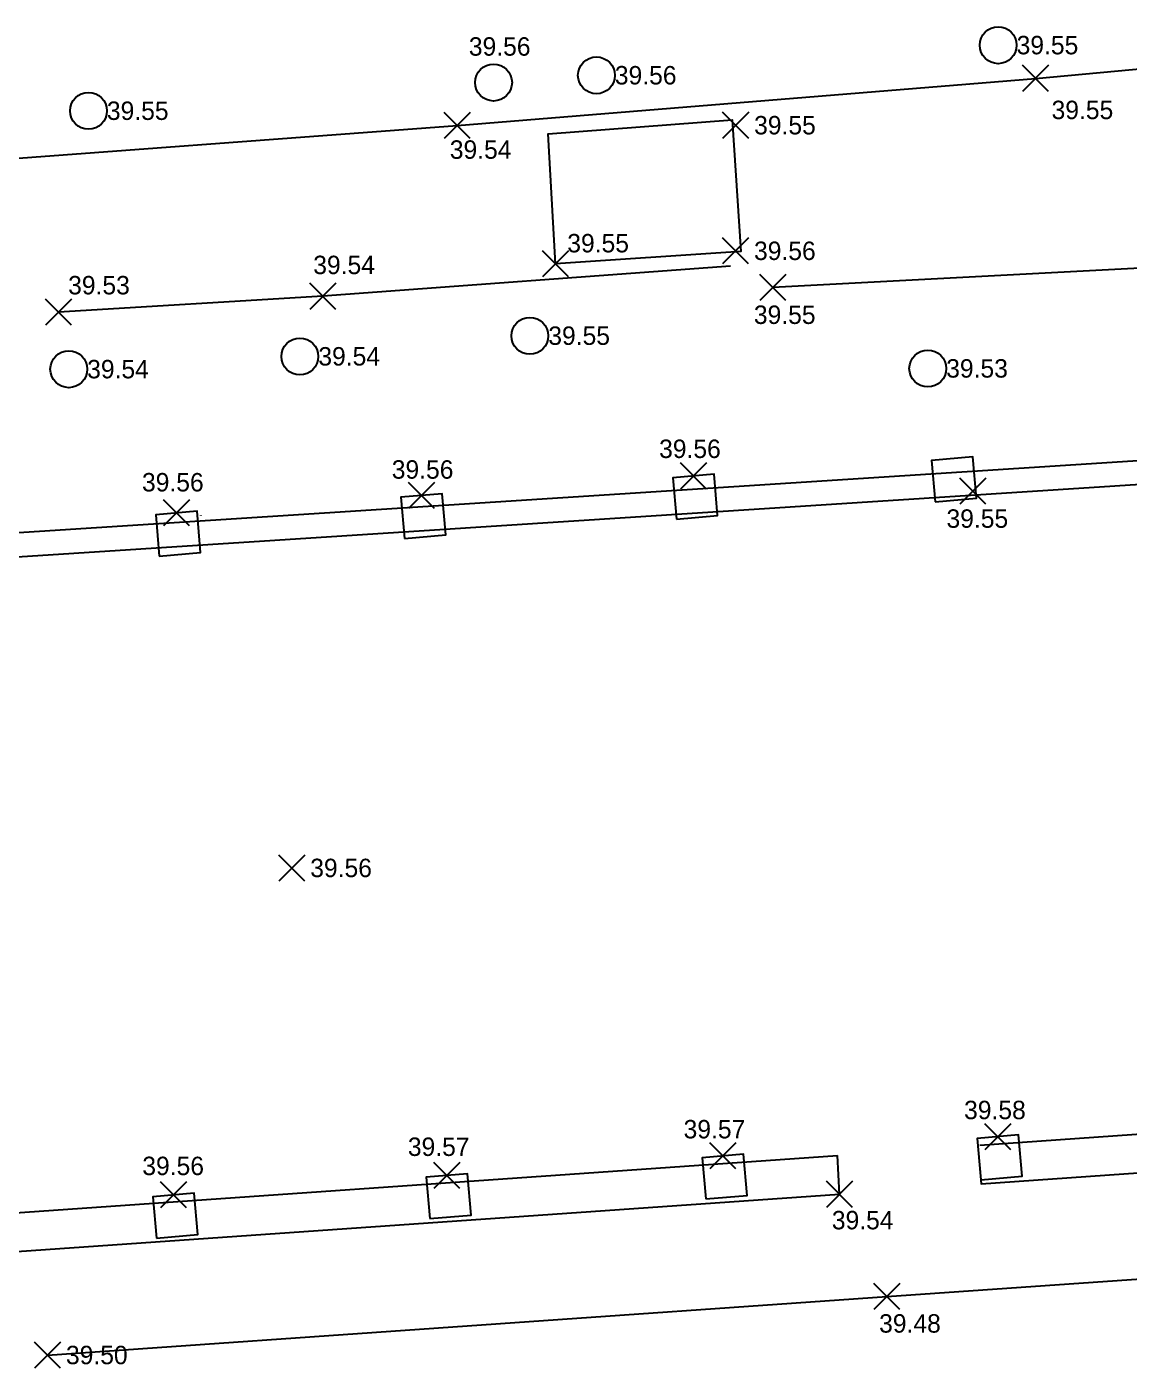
# Model space of a CAD drawing. Header units: metres. Extents: x -84460 to -84291, y -100758 to -100640.
# Drawn here: x -84404.06 to -84392.1, y -100666.65 to -100652.1 of the extents above; entities that cross this region are included whole.
import ezdxf

# ---------------------------------------------------------------- set-up
doc = ezdxf.new("R2010")
doc.units = ezdxf.units.M
doc.header["$MEASUREMENT"] = 0
doc.linetypes.add('DASHED2', pattern=[0.375, 0.25, -0.125])
doc.layers.get('0').update_dxf_attribs({"color": 35})
for name, color, linetype in [('Breaklines', 30, 'Continuous'), ('CONT-MJR', 37, 'DASHED2'), ('Contrucoes', 6, 'Continuous'), ('Esgotos', 4, 'Continuous'), ('Pilares', 230, 'Continuous'), ('pontos correctos', 35, 'Continuous')]:
    doc.layers.add(name, color=color, linetype=linetype)

msp = doc.modelspace()

# ---------------------------------------------------------------- linework, layer by layer
at = {"linetype": 'Continuous'}
for p, q in [((-84401.04135075923, -100661.0860557912, 39.56), (-84401.32415075922, -100661.3688557912, 39.56)), ((-84401.04135075923, -100661.3688557912, 39.56), (-84401.32415075922, -100661.0860557912, 39.56))]:
    msp.add_line(p, q, dxfattribs=at)
at = {"layer": 'Breaklines'}
msp.add_polyline3d([(-84403.83261890238, -100666.512955827, -0.6110000000000042), (-84394.72644461364, -100665.8763092821, -0.6310000000000002), (-84381.71183006633, -100664.9707524451, -0.6640000000000015), (-84374.07017801162, -100664.4723651714, -0.7189999999999941)], dxfattribs=at)
at = {"layer": 'CONT-MJR', "elevation": 37.00000000000001, "flags": 128}
msp.add_lwpolyline([(-84402.16832155181, -100657.4028309857), (-84402.16831364765, -100657.4029595336), (-84402.16827303258, -100657.4036313895), (-84402.16824701233, -100657.4040662573)], close=True, dxfattribs=at)
at = {"layer": 'Contrucoes'}
for points in [[(-84406.48423348698, -100656.5894078176, -0.5409999999999968), (-84406.39600304738, -100657.7313685527, -0.5439999999999969), (-84390.82151313, -100656.7273832601, -0.5570000000000022)], [(-84390.79865706671, -100656.9884419645, -0.5570000000000022), (-84405.62142300895, -100657.9483338932, -0.5520000000000067), (-84406.27618234513, -100658.2204776268, -0.5490000000000066), (-84406.32926109356, -100658.3365493566, -0.5450000000000017), (-84405.87071062032, -100664.9728447436, -0.5490000000000066)], [(-84393.74719895385, -100664.1623702698, -0.5379999999999967), (-84393.7021209839, -100664.6543133322, -0.5799999999999983), (-84382.66171917226, -100663.878437158, -0.5559999999999974), (-84382.69102845069, -100663.4634118983, -0.5570000000000022)], [(-84382.69102845069, -100663.4634118983, -0.5570000000000022), (-84393.719034691, -100664.2378503006, -0.549105250663402)], [(-84406.40098032703, -100665.5432674274, -0.6170000000000044), (-84395.24007640757, -100664.7678831996, -0.5760000000000076), (-84395.26293566791, -100664.3462702797, -0.5480000000000018)], [(-84405.87071062032, -100664.9728447436, -0.5490000000000066), (-84405.74403921168, -100665.0781982164, -0.5499999999999972), (-84395.26293566791, -100664.3462702797, -0.5480000000000018)]]:
    msp.add_polyline3d(points, dxfattribs=at)
at = {"layer": 'Esgotos'}
for points in [[(-84405.27192719837, -100655.1411542271, -0.5589999999999975), (-84405.97682590126, -100654.5654400457, -0.5589999999999975), (-84405.1250051538, -100653.5974573938, -0.5559999999999974), (-84399.38946656146, -100653.1695858525, -0.5690000000000026), (-84393.11514084847, -100652.6584050164, -0.561000000000007), (-84388.59345139565, -100652.2394366498, -0.5660000000000025)], [(-84396.42496515051, -100654.6968485622, -0.5490000000000066), (-84400.84530905032, -100655.0236264798, -0.5730000000000075), (-84403.71533442783, -100655.1945952853, -0.585000000000008)], [(-84390.12474118508, -100654.6190604816, -0.5919999999999987), (-84395.9640892572, -100654.9275310518, -0.5640000000000072)]]:
    msp.add_polyline3d(points, dxfattribs=at)
msp.add_polyline3d([(-84398.32242908601, -100654.6712436118, -0.5619999999999976), (-84398.39993034382, -100653.2586199694, -0.5600000000000023), (-84396.40554379579, -100653.10841076, -0.5649999999999977), (-84396.3099912215, -100654.5376444718, -0.5490000000000066)], close=True, dxfattribs=at)
for centre in [(-84393.51900366056, -100652.2992604369, -0.5649999999999977), (-84397.8781439261, -100652.6256990152, -0.5520000000000067), (-84398.9935406649, -100652.7042809155, -0.5520000000000067), (-84403.38855737484, -100653.0107725458, -0.5600000000000023), (-84398.60035216469, -100655.452460459, -0.5600000000000023), (-84401.09537018993, -100655.6759219853, -0.5769999999999982), (-84403.60278267419, -100655.8151435129, -0.5690000000000026), (-84394.28295500258, -100655.8072586334, -0.5859999999999985)]:
    msp.add_circle(centre, 0.2, dxfattribs=at)
at = {"layer": 'Pilares'}
for points in [[(-84394.20257555749, -100657.2527565216), (-84393.75429038727, -100657.2135085132), (-84393.79353839564, -100656.765223343), (-84394.24182356586, -100656.8044713514)], [(-84397.01082356965, -100657.4414046125), (-84396.56253839943, -100657.4021566041), (-84396.6017864078, -100656.9538714339), (-84397.05007157802, -100656.9931194422)], [(-84399.96165065833, -100657.6525739586), (-84399.5133654881, -100657.6133259503), (-84399.55261349647, -100657.16504078), (-84400.0008986667, -100657.2042887884)], [(-84402.62024542053, -100657.8421732475), (-84402.17196025031, -100657.8029252392), (-84402.21120825868, -100657.354640069), (-84402.6594934289, -100657.3938880773)], [(-84393.70795094546, -100664.61065544), (-84393.25966577524, -100664.5714074316), (-84393.29891378363, -100664.1231222614), (-84393.74719895385, -100664.1623702698)], [(-84396.69117939747, -100664.8186386201), (-84396.24289422725, -100664.7793906117), (-84396.28214223562, -100664.3311054415), (-84396.73042740584, -100664.3703534499)], [(-84399.68601324949, -100665.0316531708), (-84399.23772807927, -100664.9924051624), (-84399.27697608764, -100664.5441199922), (-84399.72526125786, -100664.5833680005)], [(-84402.65195761276, -100665.2421384054), (-84402.20367244254, -100665.202890397), (-84402.24292045091, -100664.7546052268), (-84402.69120562113, -100664.7938532351)]]:
    msp.add_lwpolyline(points, close=True, dxfattribs=at)
at = {"layer": 'pontos correctos', "linetype": 'Continuous'}
for p, q in [((-84392.97360000001, -100652.5166, 39.552), (-84393.2564, -100652.7994, 39.552)), ((-84392.97360000001, -100652.7994, 39.552), (-84393.2564, -100652.5166, 39.552)), ((-84399.2476, -100653.0286, 39.542), (-84399.53039999999, -100653.3114, 39.542)), ((-84399.2476, -100653.3114, 39.542), (-84399.53039999999, -100653.0286, 39.542)), ((-84396.2256, -100653.0266, 39.552), (-84396.50839999999, -100653.3094, 39.552)), ((-84396.2256, -100653.3094, 39.552), (-84396.50839999999, -100653.0266, 39.552)), ((-84396.22660000001, -100654.3896, 39.562), (-84396.5094, -100654.6724, 39.562)), ((-84396.22660000001, -100654.6724, 39.562), (-84396.5094, -100654.3896, 39.562)), ((-84398.1806, -100654.5296, 39.552), (-84398.4634, -100654.8124, 39.552)), ((-84398.1806, -100654.8124, 39.552), (-84398.4634, -100654.5296, 39.552)), ((-84400.70360000001, -100654.8826, 39.542), (-84400.9864, -100655.1654, 39.542)), ((-84400.70360000001, -100655.1654, 39.542), (-84400.9864, -100654.8826, 39.542)), ((-84395.82260000001, -100654.7866, 39.552), (-84396.1054, -100655.0694, 39.552)), ((-84395.82260000001, -100655.0694, 39.552), (-84396.1054, -100654.7866, 39.552)), ((-84403.5736, -100655.0536, 39.532), (-84403.85639999999, -100655.3364, 39.532)), ((-84403.5736, -100655.3364, 39.532), (-84403.85639999999, -100655.0536, 39.532)), ((-84396.68460000001, -100656.8316, 39.562), (-84396.9674, -100657.1144, 39.562)), ((-84396.68460000001, -100657.1144, 39.562), (-84396.9674, -100656.8316, 39.562)), ((-84399.63560000001, -100657.0436, 39.562), (-84399.9184, -100657.3264, 39.562)), ((-84399.63560000001, -100657.3264, 39.562), (-84399.9184, -100657.0436, 39.562)), ((-84393.6536, -100656.9966, 39.552), (-84393.93639999999, -100657.2794, 39.552)), ((-84393.6536, -100657.2794, 39.552), (-84393.93639999999, -100656.9966, 39.552)), ((-84402.2936, -100657.2326, 39.562), (-84402.57639999999, -100657.5154, 39.562)), ((-84402.2936, -100657.5154, 39.562), (-84402.57639999999, -100657.2326, 39.562)), ((-84393.38160000001, -100664.0016, 39.582), (-84393.6644, -100664.2844, 39.582)), ((-84393.38160000001, -100664.2844, 39.582), (-84393.6644, -100664.0016, 39.582)), ((-84396.3646, -100664.2096, 39.572), (-84396.64739999999, -100664.4924, 39.572)), ((-84396.3646, -100664.4924, 39.572), (-84396.64739999999, -100664.2096, 39.572)), ((-84399.35960000001, -100664.4226, 39.572), (-84399.6424, -100664.7054, 39.572)), ((-84399.35960000001, -100664.7054, 39.572), (-84399.6424, -100664.4226, 39.572)), ((-84402.32560000001, -100664.6326, 39.562), (-84402.6084, -100664.9154, 39.562)), ((-84402.32560000001, -100664.9154, 39.562), (-84402.6084, -100664.6326, 39.562)), ((-84395.09860000001, -100664.6266, 39.542), (-84395.3814, -100664.9094, 39.542)), ((-84395.09860000001, -100664.9094, 39.542), (-84395.3814, -100664.6266, 39.542)), ((-84394.5846, -100665.7346, 39.482), (-84394.86739999999, -100666.0174, 39.482)), ((-84394.5846, -100666.0174, 39.482), (-84394.86739999999, -100665.7346, 39.482)), ((-84403.6916, -100666.3716, 39.502), (-84403.97439999999, -100666.6544, 39.502)), ((-84403.6916, -100666.6544, 39.502), (-84403.97439999999, -100666.3716, 39.502))]:
    msp.add_line(p, q, dxfattribs=at)

# ---------------------------------------------------------------- texts
at = {"color": 35, "insert": (-84400.98275075923, -100661.2274557912, 39.56), "char_height": 0.2, "attachment_point": 4}
msp.add_mtext('39.56', dxfattribs=at)
at = {"layer": 'pontos correctos', "color": 35, "char_height": 0.2, "attachment_point": 4}
for s, insert in [('39.56', (-84399.26198089708, -100652.3137851363, 39.562)), ('39.55', (-84393.319, -100652.299, 39.552)), ('39.56', (-84397.678, -100652.626, 39.562)), ('39.55', (-84403.189, -100653.011, 39.552)), ('39.55', (-84392.93975402668, -100653.0023257393, 39.552)), ('39.55', (-84396.167, -100653.168, 39.552)), ('39.54', (-84399.46870249459, -100653.4326637217, 39.542)), ('39.55', (-84398.19392101625, -100654.4482613715, 39.552)), ('39.56', (-84396.168, -100654.531, 39.562)), ('39.54', (-84400.95005980472, -100654.6843398834, 39.542)), ('39.53', (-84403.60936873146, -100654.9039484758, 39.532)), ('39.55', (-84396.16941652494, -100655.2248599379, 39.552)), ('39.55', (-84398.40000000001, -100655.452, 39.552)), ('39.54', (-84400.895, -100655.676, 39.542)), ('39.54', (-84403.403, -100655.815, 39.542)), ('39.53', (-84394.083, -100655.807, 39.532)), ('39.56', (-84397.19785232726, -100656.6792957297, 39.562)), ('39.56', (-84402.80818926789, -100657.0421927628, 39.562)), ('39.56', (-84400.0984307844, -100656.9038564177, 39.562)), ('39.55', (-84394.07980558684, -100657.4366904775, 39.552)), ('39.58', (-84393.88888908607, -100663.8540664643, 39.582)), ('39.57', (-84396.93203517082, -100664.0622726531, 39.572)), ('39.57', (-84399.92366258788, -100664.2529780217, 39.572)), ('39.56', (-84402.80475378002, -100664.4610893406, 39.562)), ('39.54', (-84395.3237330008, -100665.0492407098, 39.542)), ('39.48', (-84394.8108727248, -100666.1702599202, 39.482)), ('39.50', (-84403.633, -100666.513, 39.502))]:
    msp.add_mtext(s, dxfattribs=dict(at, insert=insert))

doc.saveas('drawing.dxf')
